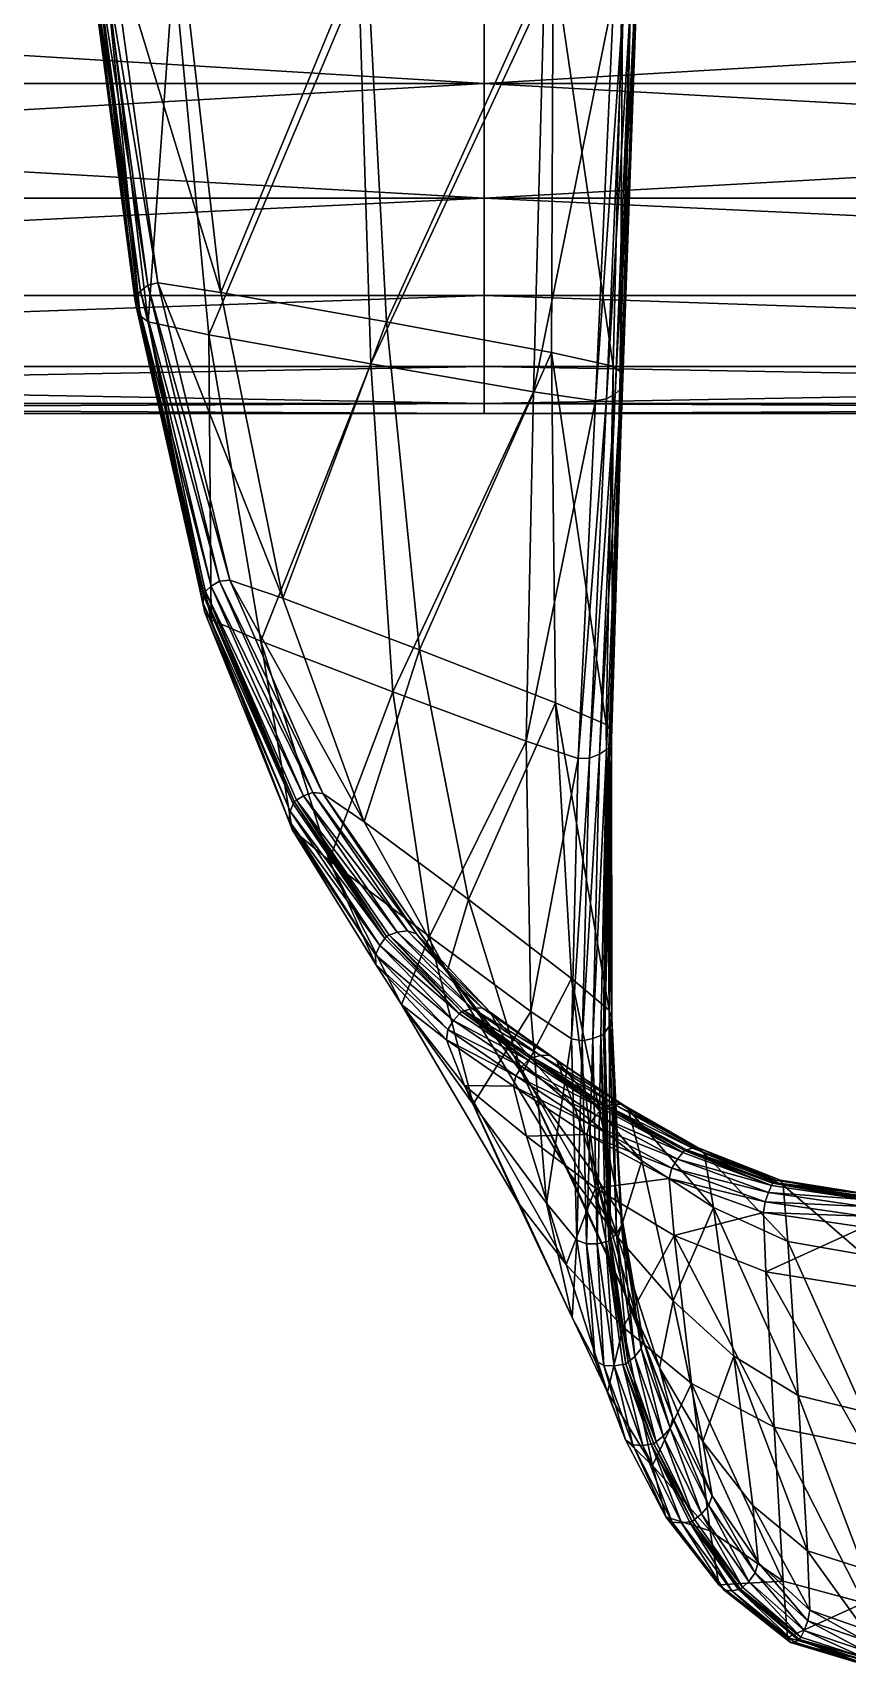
# Model space of a CAD drawing. Header units: centimetres. Extents: x -1193 to 1218, y -860 to 783.
# Drawn here: x 684.7 to 711.8, y -859.9 to -805.5 of the extents above; entities that cross this region are included whole.
import ezdxf

# ---------------------------------------------------------------- set-up
doc = ezdxf.new("R2010")
doc.units = ezdxf.units.CM
doc.layers.add('fabric', color=7, linetype='Continuous', true_color=0x9ab9e5)
doc.layers.add('Object003', color=7, linetype='Continuous', true_color=0x8d073a)

msp = doc.modelspace()

# ---------------------------------------------------------------- meshes
at = {"layer": 'fabric', "color": 60, "true_color": 0xb6ee00}
mesh = msp.add_polyface(dxfattribs=at)
corners = [(699.697, -814.271, -59.422), (632.615, -814.273, -59.308), (632.548, -816.645, -69.863), (699.697, -816.644, -69.889), (699.697, -811.036, -49.198), (632.705, -811.037, -48.975), (699.697, -799.293, -28.894), (632.999, -799.294, -28.46), (632.909, -803.177, -33.173), (699.697, -803.177, -33.561), (699.697, -796.269, -26.243), (633.065, -796.269, -25.785), (699.697, -771.095, -18.344), (633.276, -771.095, -17.859), (633.242, -780.28, -21.394), (699.697, -780.28, -21.862), (699.697, -794.144, -26.255), (633.113, -794.144, -25.803), (633.109, -794.303, -25.18), (699.697, -794.303, -25.64), (699.697, -792.533, -26.252), (633.131, -792.533, -25.804), (633.098, -794.808, -24.932), (699.697, -794.808, -25.397), (632.615, -814.273, -117.38), (632.705, -811.037, -127.713), (699.697, -811.036, -127.49), (699.697, -814.271, -117.267), (632.548, -816.645, -106.825), (699.697, -816.644, -106.8), (632.999, -799.128, -148.017), (633.065, -796.02, -150.586), (699.194, -794.612, -150.238), (699.697, -799.044, -147.477), (632.909, -803.135, -143.462), (699.697, -803.114, -143.048), (633.242, -780.322, -155.347), (633.276, -771.095, -158.829), (699.697, -771.095, -158.344), (699.697, -780.343, -154.906), (633.113, -794.31, -151.097), (633.131, -792.782, -151.2), (665.898, -794.476, -150.862), (633.109, -794.302, -151.508), (633.109, -794.476, -151.324), (632.807, -807.215, -40.137), (699.697, -807.214, -40.453), (633.183, -787.669, -24.189), (699.697, -787.669, -24.643), (632.513, -817.878, -79.366), (699.697, -817.878, -79.364), (632.504, -818.209, -88.344), (699.697, -818.211, -88.344), (632.807, -807.215, -136.551), (699.697, -807.214, -136.235), (633.183, -787.835, -152.711), (699.697, -787.918, -152.362), (632.513, -817.878, -97.322), (699.697, -817.878, -97.324), (768.409, -799.128, -148.017), (768.224, -787.835, -152.711)]
mesh.append_faces([[corners[k] for k in face] for face in [(0, 1, 2), (2, 3, 0), (1, 0, 4), (4, 5, 1), (6, 7, 8), (8, 9, 6), (7, 6, 10), (10, 11, 7), (12, 13, 14), (14, 15, 12), (16, 17, 18), (18, 19, 16), (17, 16, 20), (20, 21, 17), (22, 11, 10), (10, 23, 22), (18, 22, 23), (23, 19, 18), (24, 25, 26), (26, 27, 24), (28, 24, 27), (27, 29, 28), (30, 31, 32), (32, 33, 30), (34, 30, 33), (33, 35, 34), (36, 37, 38), (38, 39, 36), (40, 41, 32), (32, 42, 40), (43, 40, 42), (42, 44, 43), (42, 32, 31), (45, 46, 9), (9, 8, 45), (46, 45, 5), (5, 4, 46), (47, 48, 15), (15, 14, 47), (48, 47, 21), (21, 20, 48), (49, 50, 3), (3, 2, 49), (50, 49, 51), (51, 52, 50), (53, 54, 26), (26, 25, 53), (54, 53, 34), (34, 35, 54), (55, 56, 32), (32, 41, 55), (56, 55, 36), (36, 39, 56), (57, 58, 52), (52, 51, 57), (58, 57, 28), (28, 29, 58), (59, 33, 32), (32, 56, 60)]], dxfattribs={"vtx2": -1, "color": 60})
mesh = msp.add_polyface(dxfattribs=at)
corners = [(768.792, -814.273, -59.308), (768.702, -811.037, -48.975), (699.697, -811.036, -49.198), (699.697, -814.271, -59.422), (768.859, -816.645, -69.863), (699.697, -816.644, -69.889), (768.409, -799.294, -28.46), (768.342, -796.269, -25.785), (699.697, -796.269, -26.243), (699.697, -799.293, -28.894), (768.499, -803.177, -33.173), (699.697, -803.177, -33.561), (768.132, -771.095, -17.859), (768.166, -780.28, -21.394), (831.554, -780.281, -20.877), (699.697, -771.095, -18.344), (699.697, -780.28, -21.862), (768.294, -794.144, -25.803), (768.277, -792.533, -25.804), (699.697, -792.533, -26.252), (699.697, -794.144, -26.255), (768.298, -794.303, -25.18), (699.697, -794.303, -25.64), (768.31, -794.808, -24.932), (699.697, -794.808, -25.397), (699.697, -814.271, -117.267), (768.792, -814.273, -117.38), (768.859, -816.645, -106.825), (699.697, -816.644, -106.8), (699.697, -811.036, -127.49), (768.702, -811.037, -127.713), (699.697, -799.044, -147.477), (768.409, -799.128, -148.017), (768.499, -803.135, -143.462), (699.697, -803.114, -143.048), (699.194, -794.612, -150.238), (768.342, -796.02, -150.586), (831.554, -780.291, -155.823), (768.166, -780.322, -155.347), (768.132, -771.095, -158.829), (699.697, -771.095, -158.344), (699.697, -780.343, -154.906), (733.496, -794.476, -150.862), (768.294, -794.31, -151.097), (768.298, -794.302, -151.508), (768.298, -794.476, -151.324), (768.277, -792.782, -151.2), (768.31, -794.642, -151.544), (768.6, -807.215, -40.137), (699.697, -807.214, -40.453), (768.224, -787.669, -24.189), (699.697, -787.669, -24.643), (768.894, -817.878, -79.366), (699.697, -817.878, -79.364), (768.904, -818.209, -88.344), (699.697, -818.211, -88.344), (768.6, -807.215, -136.551), (699.697, -807.214, -136.235), (768.224, -787.835, -152.711), (699.697, -787.918, -152.362), (768.894, -817.878, -97.322), (699.697, -817.878, -97.324)]
mesh.append_faces([[corners[k] for k in face] for face in [(0, 1, 2), (2, 3, 0), (4, 0, 3), (3, 5, 4), (6, 7, 8), (8, 9, 6), (10, 6, 9), (9, 11, 10), (12, 13, 14), (13, 12, 15), (15, 16, 13), (17, 18, 19), (19, 20, 17), (21, 17, 20), (20, 22, 21), (23, 21, 22), (22, 24, 23), (7, 23, 24), (24, 8, 7), (25, 26, 27), (27, 28, 25), (26, 25, 29), (29, 30, 26), (31, 32, 33), (33, 34, 31), (35, 36, 32), (37, 38, 39), (40, 39, 38), (38, 41, 40), (42, 43, 44), (44, 45, 42), (43, 42, 35), (35, 46, 43), (47, 36, 35), (35, 42, 47), (48, 10, 11), (11, 49, 48), (1, 48, 49), (49, 2, 1), (50, 13, 16), (16, 51, 50), (18, 50, 51), (51, 19, 18), (52, 4, 5), (5, 53, 52), (54, 52, 53), (53, 55, 54), (56, 30, 29), (29, 57, 56), (33, 56, 57), (57, 34, 33), (58, 46, 35), (38, 58, 59), (59, 41, 38), (60, 54, 55), (55, 61, 60), (27, 60, 61), (61, 28, 27)]], dxfattribs={"vtx2": -1, "color": 60})
at = {"layer": 'Object003', "color": 111, "true_color": 0x99e4b8}
mesh = msp.add_polyface(dxfattribs=at)
corners = [(689.352, -803.3, -154.509), (695.518, -803.746, -154.154), (695.302, -789.96, -150.942), (690.528, -815.582, -163.608), (695.922, -816.554, -162.878), (695.404, -788.778, -152.581), (695.762, -802.448, -155.66), (689.521, -802.011, -155.957), (696.44, -815.154, -164.174), (690.925, -814.172, -164.858), (685.663, -789.141, -151.94), (686.491, -802.439, -155.393), (686.515, -802.504, -155.321), (685.697, -789.085, -152.015), (686.529, -802.378, -155.461), (688.059, -814.382, -164.59), (688.072, -814.458, -164.526), (688.107, -814.319, -164.646), (686.752, -802.925, -154.863), (687.052, -803.076, -154.705), (686.277, -789.686, -151.218), (688.722, -789.796, -151.094), (688.503, -815.149, -163.94), (688.234, -814.951, -164.105), (687.184, -801.902, -156.008), (686.318, -788.628, -152.638), (686.856, -802.002, -155.886), (685.996, -788.733, -152.492), (688.828, -813.857, -165.066), (688.49, -813.935, -164.989), (686.588, -802.701, -155.106), (685.781, -789.371, -151.633), (685.965, -789.565, -151.376), (688.11, -814.684, -164.332), (686.644, -802.197, -155.664), (685.799, -788.917, -152.242), (688.25, -814.129, -164.814)]
mesh.append_faces([[corners[k] for k in face] for face in [(0, 1, 2), (3, 4, 1), (1, 0, 3), (5, 6, 7), (6, 8, 9), (9, 7, 6), (10, 11, 12), (13, 14, 11), (11, 15, 16), (16, 12, 11), (15, 11, 14), (14, 17, 15), (18, 19, 20), (19, 0, 21), (22, 3, 0), (0, 19, 22), (23, 22, 19), (19, 18, 23), (7, 24, 25), (24, 26, 27), (28, 29, 26), (26, 24, 28), (9, 28, 24), (24, 7, 9), (12, 30, 31), (30, 18, 32), (33, 23, 18), (18, 30, 33), (16, 33, 30), (30, 12, 16), (26, 34, 35), (34, 14, 13), (36, 17, 14), (14, 34, 36), (29, 36, 34), (34, 26, 29)]], dxfattribs={"vtx2": -1, "color": 111})
mesh = msp.add_polyface(dxfattribs=at)
corners = [(695.518, -803.746, -154.154), (701.693, -804.152, -153.846), (701.885, -790.086, -150.841), (695.922, -816.554, -162.878), (701.332, -817.483, -162.189), (702.024, -788.961, -152.44), (701.996, -802.924, -155.316), (695.762, -802.448, -155.66), (696.44, -815.154, -164.174), (701.94, -816.18, -163.449), (705.004, -789.65, -151.506), (704.743, -803.811, -154.351), (704.79, -803.755, -154.421), (705.043, -789.597, -151.583), (704.775, -803.693, -154.494), (704.304, -817.326, -162.462), (704.242, -817.382, -162.405), (704.304, -817.258, -162.527), (704.016, -804.254, -153.792), (704.34, -790.086, -150.871), (704.361, -804.161, -153.916), (704.672, -789.986, -151.02), (703.406, -817.785, -161.979), (703.772, -817.72, -162.057), (704.592, -803.299, -154.963), (704.31, -803.156, -155.123), (704.478, -789.076, -152.319), (703.988, -816.625, -163.119), (704.229, -816.81, -162.954), (704.602, -803.98, -154.143), (704.887, -789.81, -151.275), (704.058, -817.55, -162.235), (704.728, -803.51, -154.714), (704.946, -789.377, -151.896), (704.78, -789.193, -152.158), (704.307, -817.054, -162.724)]
mesh.append_faces([[corners[k] for k in face] for face in [(0, 1, 2), (3, 4, 1), (1, 0, 3), (5, 6, 7), (8, 7, 6), (6, 9, 8), (10, 11, 12), (13, 12, 14), (15, 12, 11), (11, 16, 15), (12, 15, 17), (17, 14, 12), (1, 18, 19), (18, 20, 21), (22, 23, 20), (20, 18, 22), (4, 22, 18), (18, 1, 4), (24, 25, 26), (25, 6, 5), (27, 9, 6), (6, 25, 27), (28, 27, 25), (25, 24, 28), (20, 29, 30), (29, 11, 10), (31, 16, 11), (11, 29, 31), (23, 31, 29), (29, 20, 23), (14, 32, 33), (32, 24, 34), (35, 28, 24), (24, 32, 35), (17, 35, 32), (32, 14, 17)]], dxfattribs={"vtx2": -1, "color": 111})
mesh = msp.add_polyface(dxfattribs=at)
corners = [(688.059, -814.382, -164.59), (690.355, -824.204, -176.405), (690.349, -824.286, -176.35), (688.072, -814.458, -164.526), (688.107, -814.319, -164.646), (690.416, -824.143, -176.444), (693.368, -831.135, -187.711), (693.335, -831.216, -187.67), (693.444, -831.087, -187.728), (688.503, -815.149, -163.94), (688.234, -814.951, -164.105), (690.387, -824.834, -175.982), (690.596, -825.085, -175.808), (690.528, -815.582, -163.608), (692.254, -825.797, -175.286), (693.296, -832.064, -187.194), (693.186, -831.771, -187.375), (688.828, -813.857, -165.066), (690.925, -814.172, -164.858), (692.986, -824.357, -176.266), (691.217, -823.758, -176.688), (688.49, -813.935, -164.989), (690.875, -823.791, -176.671), (694.316, -830.87, -187.747), (688.11, -814.684, -164.332), (690.332, -824.532, -176.186), (693.237, -831.458, -187.546), (688.25, -814.129, -164.814), (690.599, -823.963, -176.562), (693.674, -830.945, -187.78), (693.988, -830.831, -187.807)]
mesh.append_faces([[corners[k] for k in face] for face in [(0, 1, 2), (2, 3, 0), (1, 0, 4), (4, 5, 1), (1, 6, 7), (7, 2, 1), (6, 1, 5), (5, 8, 6), (9, 10, 11), (11, 12, 9), (13, 9, 12), (12, 14, 13), (14, 12, 15), (16, 15, 12), (12, 11, 16), (17, 18, 19), (19, 20, 17), (21, 17, 20), (20, 22, 21), (22, 20, 23), (24, 3, 2), (2, 25, 24), (10, 24, 25), (25, 11, 10), (26, 16, 11), (11, 25, 26), (7, 26, 25), (25, 2, 7), (27, 21, 22), (22, 28, 27), (4, 27, 28), (28, 5, 4), (29, 8, 5), (5, 28, 29), (30, 29, 28), (28, 22, 30)]], dxfattribs={"vtx2": -1, "color": 111})
mesh = msp.add_polyface(dxfattribs=at)
corners = [(695.922, -816.554, -162.878), (690.528, -815.582, -163.608), (692.254, -825.797, -175.286), (696.657, -827.483, -174.037), (701.332, -817.483, -162.189), (701.088, -829.126, -172.82), (697.871, -835.632, -184.554), (694.535, -833.098, -186.441), (697.542, -826.078, -175.06), (696.44, -815.154, -164.174), (701.94, -816.18, -163.449), (702.069, -827.843, -173.822), (692.986, -824.357, -176.266), (690.925, -814.172, -164.858), (699.168, -834.4, -185.254), (695.697, -831.81, -187.073), (703.844, -829.357, -172.692), (704.304, -817.326, -162.462), (704.242, -817.382, -162.405), (703.767, -829.407, -172.651), (703.866, -829.286, -172.749), (704.304, -817.258, -162.527), (703.406, -817.785, -161.979), (702.83, -829.706, -172.394), (703.772, -817.72, -162.057), (703.205, -829.693, -172.412), (693.296, -832.064, -187.194), (703.988, -816.625, -163.119), (704.229, -816.81, -162.954), (703.932, -828.804, -173.129), (703.755, -828.573, -173.304), (694.316, -830.87, -187.747), (693.988, -830.831, -187.807), (690.875, -823.791, -176.671), (691.217, -823.758, -176.688), (704.058, -817.55, -162.235), (703.535, -829.556, -172.528), (703.932, -829.071, -172.919), (704.307, -817.054, -162.724)]
mesh.append_faces([[corners[k] for k in face] for face in [(0, 1, 2), (2, 3, 0), (4, 0, 3), (3, 5, 4), (5, 3, 6), (3, 2, 7), (8, 9, 10), (10, 11, 8), (9, 8, 12), (12, 13, 9), (14, 8, 11), (8, 14, 15), (15, 12, 8), (16, 17, 18), (18, 19, 16), (17, 16, 20), (20, 21, 17), (22, 4, 5), (5, 23, 22), (24, 22, 23), (23, 25, 24), (26, 7, 2), (27, 28, 29), (29, 30, 27), (10, 27, 30), (30, 11, 10), (31, 32, 33), (15, 31, 34), (34, 12, 15), (35, 24, 25), (25, 36, 35), (18, 35, 36), (36, 19, 18), (20, 37, 38), (28, 38, 37), (37, 29, 28)]], dxfattribs={"vtx2": -1, "color": 111})
mesh = msp.add_polyface(dxfattribs=at)
corners = [(720.244, -817.312, -162.377), (720.683, -829.379, -172.612), (720.744, -829.431, -172.564), (720.292, -817.367, -162.313), (720.257, -817.245, -162.451), (720.676, -829.305, -172.677), (720.902, -838.967, -182.118), (720.98, -839.008, -182.096), (720.868, -838.893, -182.165), (721.019, -817.762, -161.824), (720.68, -817.699, -161.916), (721.21, -829.731, -172.281), (721.555, -829.75, -172.251), (721.533, -839.227, -181.99), (721.864, -839.179, -182.045), (722.614, -827.843, -173.819), (720.913, -828.575, -173.294), (720.683, -816.624, -163.109), (720.416, -816.806, -162.928), (720.706, -828.811, -173.104), (720.816, -838.093, -182.676), (720.709, -838.376, -182.489), (722.086, -837.031, -183.414), (720.437, -817.531, -162.119), (720.93, -829.587, -172.419), (721.215, -839.132, -182.03), (704.307, -817.054, -162.724), (704.304, -817.258, -162.527), (703.866, -829.286, -172.749), (720.294, -817.045, -162.671), (720.655, -829.085, -172.869), (720.765, -838.669, -182.303)]
mesh.append_faces([[corners[k] for k in face] for face in [(0, 1, 2), (2, 3, 0), (1, 0, 4), (4, 5, 1), (1, 6, 7), (7, 2, 1), (6, 1, 5), (5, 8, 6), (9, 10, 11), (11, 12, 9), (13, 14, 12), (12, 11, 13), (15, 16, 17), (18, 17, 16), (16, 19, 18), (20, 21, 19), (19, 16, 20), (22, 20, 16), (16, 15, 22), (23, 3, 2), (2, 24, 23), (10, 23, 24), (24, 11, 10), (25, 13, 11), (11, 24, 25), (7, 25, 24), (24, 2, 7), (26, 27, 28), (29, 18, 19), (19, 30, 29), (4, 29, 30), (30, 5, 4), (31, 8, 5), (5, 30, 31), (21, 31, 30), (30, 19, 21)]], dxfattribs={"vtx2": -1, "color": 111})
mesh = msp.add_polyface(dxfattribs=at)
corners = [(697.871, -835.632, -184.554), (694.535, -833.098, -186.441), (696.941, -837.895, -195.545), (699.331, -841.222, -193.062), (696.657, -827.483, -174.037), (698.461, -836.804, -195.782), (695.697, -831.81, -187.073), (699.168, -834.4, -185.254), (693.368, -831.135, -187.711), (696.446, -835.629, -196.91), (696.389, -835.705, -196.885), (693.335, -831.216, -187.67), (693.444, -831.087, -187.728), (696.534, -835.595, -196.904), (698.939, -838.137, -202.406), (698.872, -838.21, -202.399), (693.296, -832.064, -187.194), (693.186, -831.771, -187.375), (696.072, -836.245, -196.685), (696.083, -836.567, -196.508), (698.437, -839.074, -202.158), (698.48, -838.738, -202.312), (694.316, -830.87, -187.747), (697.438, -835.549, -196.69), (693.988, -830.831, -187.807), (697.135, -835.442, -196.824), (693.237, -831.458, -187.546), (696.219, -835.934, -196.81), (698.672, -838.43, -202.38), (693.674, -830.945, -187.78), (696.799, -835.495, -196.885), (699.295, -838.034, -202.294), (699.623, -838.012, -202.155)]
mesh.append_faces([[corners[k] for k in face] for face in [(0, 1, 2), (2, 3, 0), (1, 0, 4), (5, 6, 7), (8, 9, 10), (10, 11, 8), (9, 8, 12), (12, 13, 9), (9, 14, 15), (15, 10, 9), (14, 9, 13), (16, 17, 18), (18, 19, 16), (1, 16, 19), (19, 2, 1), (2, 19, 20), (21, 20, 19), (19, 18, 21), (22, 6, 5), (5, 23, 22), (24, 22, 23), (23, 25, 24), (26, 11, 10), (10, 27, 26), (17, 26, 27), (27, 18, 17), (28, 21, 18), (18, 27, 28), (15, 28, 27), (27, 10, 15), (29, 24, 25), (25, 30, 29), (12, 29, 30), (30, 13, 12), (13, 30, 31), (30, 25, 32)]], dxfattribs={"vtx2": -1, "color": 111})
mesh = msp.add_polyface(dxfattribs=at)
corners = [(701.247, -838.128, -182.689), (697.871, -835.632, -184.554), (699.331, -841.222, -193.062), (701.088, -829.126, -172.82), (702.069, -827.843, -173.822), (702.599, -837.029, -183.413), (699.168, -834.4, -185.254), (700.957, -840.196, -193.397), (698.461, -836.804, -195.782), (703.671, -838.897, -182.097), (703.844, -829.357, -172.692), (703.767, -829.407, -172.651), (703.582, -838.932, -182.073), (703.716, -838.829, -182.145), (703.866, -829.286, -172.749), (696.534, -835.595, -196.904), (699.028, -838.111, -202.378), (698.939, -838.137, -202.406), (701.227, -839.685, -205.992), (702.607, -839.045, -182.001), (702.961, -839.107, -181.952), (703.205, -829.693, -172.412), (702.83, -829.706, -172.394), (703.858, -838.084, -182.673), (703.755, -828.573, -173.304), (703.944, -838.354, -182.482), (703.932, -828.804, -173.129), (699.623, -838.012, -202.155), (699.893, -838.153, -201.964), (702.104, -839.745, -205.377), (697.135, -835.442, -196.824), (697.438, -835.549, -196.69), (700.677, -839.612, -200.897), (703.315, -839.036, -182), (703.535, -829.556, -172.528), (703.852, -838.625, -182.29), (703.932, -829.071, -172.919), (699.295, -838.034, -202.294), (701.869, -839.59, -205.609), (701.565, -839.597, -205.809), (696.799, -835.495, -196.885)]
mesh.append_faces([[corners[k] for k in face] for face in [(0, 1, 2), (1, 0, 3), (4, 5, 6), (7, 6, 5), (6, 7, 8), (9, 10, 11), (11, 12, 9), (10, 9, 13), (13, 14, 10), (15, 16, 17), (18, 17, 16), (19, 20, 21), (21, 22, 19), (0, 19, 22), (22, 3, 0), (23, 5, 4), (4, 24, 23), (25, 23, 24), (24, 26, 25), (27, 28, 29), (28, 27, 30), (30, 31, 28), (32, 28, 31), (31, 8, 32), (33, 12, 11), (11, 34, 33), (20, 33, 34), (34, 21, 20), (35, 25, 26), (26, 36, 35), (13, 35, 36), (36, 14, 13), (37, 27, 38), (16, 37, 39), (37, 16, 15), (27, 37, 40)]], dxfattribs={"vtx2": -1, "color": 111})
mesh = msp.add_polyface(dxfattribs=at)
corners = [(702.599, -837.029, -183.413), (703.403, -843.62, -191.001), (700.957, -840.196, -193.397), (702.545, -843.542, -198.13), (700.677, -839.612, -200.897), (698.461, -836.804, -195.782), (698.939, -838.137, -202.406), (701.227, -839.685, -205.992), (701.159, -839.757, -206.002), (698.872, -838.21, -202.399), (699.028, -838.111, -202.378), (701.311, -839.663, -205.946), (703.692, -841.299, -209.463), (703.624, -841.37, -209.484), (703.771, -841.279, -209.406), (702.607, -839.045, -182.001), (701.247, -838.128, -182.689), (701.771, -844.518, -190.59), (698.437, -839.074, -202.158), (699.044, -840.599, -201.069), (696.941, -837.895, -195.545), (698.48, -838.738, -202.312), (700.747, -840.276, -206.018), (700.674, -840.616, -205.893), (703.207, -841.885, -209.568), (703.858, -838.084, -182.673), (704.274, -844.972, -190.061), (699.893, -838.153, -201.964), (702.716, -841.342, -204.198), (702.104, -839.745, -205.377), (701.869, -839.59, -205.609), (699.623, -838.012, -202.155), (704.49, -841.385, -208.738), (704.287, -841.221, -208.995), (698.672, -838.43, -202.38), (700.954, -839.972, -206.033), (703.42, -841.582, -209.547), (703.944, -838.354, -182.482), (703.852, -838.625, -182.29), (704.099, -845.539, -189.699), (701.565, -839.597, -205.809), (699.295, -838.034, -202.294), (704.008, -841.22, -209.234)]
mesh.append_faces([[corners[k] for k in face] for face in [(0, 1, 2), (3, 4, 5), (5, 2, 3), (6, 7, 8), (8, 9, 6), (10, 11, 7), (7, 12, 13), (13, 8, 7), (12, 7, 11), (11, 14, 12), (15, 16, 17), (18, 19, 20), (18, 21, 22), (22, 23, 18), (19, 18, 23), (23, 22, 24), (0, 25, 26), (27, 4, 28), (28, 29, 27), (29, 30, 31), (32, 33, 30), (30, 29, 32), (34, 9, 8), (8, 35, 34), (21, 34, 35), (35, 22, 21), (22, 35, 36), (13, 36, 35), (35, 8, 13), (37, 38, 39), (30, 40, 41), (40, 11, 10), (42, 14, 11), (11, 40, 42), (33, 42, 40), (40, 30, 33)]], dxfattribs={"vtx2": -1, "color": 111})
mesh = msp.add_polyface(dxfattribs=at)
corners = [(699.331, -841.222, -193.062), (701.771, -844.518, -190.59), (701.247, -838.128, -182.689), (700.807, -844.477, -198.196), (702.623, -848.326, -195.32), (696.941, -837.895, -195.545), (699.044, -840.599, -201.069), (702.428, -846.565, -201.585), (701.109, -842.282, -204.726), (703.399, -844.015, -208.228), (704.323, -848.653, -204.863), (704.358, -847.501, -195.365), (702.545, -843.542, -198.13), (700.957, -840.196, -193.397), (703.403, -843.62, -191.001), (700.677, -839.612, -200.897), (704.149, -845.659, -201.154), (702.716, -841.342, -204.198), (704.948, -843.105, -207.463), (703.842, -845.79, -189.549), (703.671, -838.897, -182.097), (703.582, -838.932, -182.073), (703.746, -845.81, -189.542), (703.907, -845.727, -189.586), (703.716, -838.829, -182.145), (702.781, -845.749, -189.658), (702.607, -839.045, -182.001), (702.961, -839.107, -181.952), (703.098, -845.88, -189.544), (700.674, -840.616, -205.893), (703.114, -842.227, -209.462), (703.207, -841.885, -209.568), (704.274, -844.972, -190.061), (702.599, -837.029, -183.413), (704.49, -841.385, -208.738), (702.104, -839.745, -205.377), (703.315, -839.036, -182), (703.459, -845.87, -189.523), (703.42, -841.582, -209.547), (700.747, -840.276, -206.018), (703.852, -838.625, -182.29), (704.099, -845.539, -189.699)]
mesh.append_faces([[corners[k] for k in face] for face in [(0, 1, 2), (0, 3, 4), (4, 1, 0), (3, 0, 5), (5, 6, 3), (7, 3, 6), (6, 8, 7), (9, 10, 7), (7, 8, 9), (11, 12, 13), (13, 14, 11), (15, 12, 16), (16, 17, 15), (18, 17, 16), (19, 20, 21), (21, 22, 19), (20, 19, 23), (23, 24, 20), (1, 25, 26), (27, 26, 25), (25, 28, 27), (25, 1, 4), (29, 8, 6), (30, 9, 8), (8, 29, 30), (31, 30, 29), (32, 14, 33), (18, 34, 35), (35, 17, 18), (36, 27, 28), (28, 37, 36), (21, 36, 37), (37, 22, 21), (38, 31, 39), (40, 24, 23), (23, 41, 40)]], dxfattribs={"vtx2": -1, "color": 111})
mesh = msp.add_polyface(dxfattribs=at)
corners = [(704.323, -848.653, -204.863), (703.399, -844.015, -208.228), (706.019, -845.593, -211.281), (702.545, -843.542, -198.13), (704.358, -847.501, -195.365), (705.529, -850.005, -198.124), (704.149, -845.659, -201.154), (707.328, -844.666, -210.3), (704.948, -843.105, -207.463), (705.991, -847.771, -204.17), (703.692, -841.299, -209.463), (706.37, -842.763, -212.474), (706.311, -842.834, -212.505), (703.624, -841.37, -209.484), (703.771, -841.279, -209.406), (706.435, -842.743, -212.407), (703.114, -842.227, -209.462), (703.207, -841.885, -209.568), (705.948, -843.355, -212.65), (705.856, -843.702, -212.564), (709, -844.836, -214.897), (709.054, -844.479, -214.955), (703.858, -838.084, -182.673), (703.944, -838.354, -182.482), (704.272, -845.271, -189.865), (704.274, -844.972, -190.061), (704.978, -849.047, -194.304), (703.403, -843.62, -191.001), (704.923, -849.364, -194.125), (704.49, -841.385, -208.738), (707.018, -842.85, -211.653), (704.287, -841.221, -208.995), (706.859, -842.684, -211.932), (703.42, -841.582, -209.547), (706.135, -843.048, -212.597), (709.162, -844.159, -214.857), (709.262, -843.933, -214.724), (704.099, -845.539, -189.699), (704.708, -849.634, -194.007), (704.008, -841.22, -209.234), (706.632, -842.682, -212.205)]
mesh.append_faces([[corners[k] for k in face] for face in [(0, 1, 2), (3, 4, 5), (5, 6, 3), (7, 8, 9), (6, 9, 8), (10, 11, 12), (12, 13, 10), (11, 10, 14), (14, 15, 11), (16, 17, 18), (18, 19, 16), (1, 16, 19), (19, 2, 1), (2, 19, 20), (19, 18, 21), (22, 23, 24), (24, 25, 22), (26, 4, 27), (27, 25, 26), (25, 24, 28), (29, 8, 7), (7, 30, 29), (31, 29, 30), (30, 32, 31), (33, 13, 12), (12, 34, 33), (17, 33, 34), (34, 18, 17), (18, 34, 35), (34, 12, 36), (37, 24, 23), (24, 37, 38), (39, 31, 32), (32, 40, 39), (14, 39, 40), (40, 15, 14)]], dxfattribs={"vtx2": -1, "color": 111})
mesh = msp.add_polyface(dxfattribs=at)
corners = [(709.295, -843.858, -214.679), (712.344, -844.314, -215.581), (712.344, -844.392, -215.633), (709.262, -843.933, -214.724), (706.37, -842.763, -212.474), (706.311, -842.834, -212.505), (706.435, -842.743, -212.407), (709.332, -843.834, -214.599), (712.344, -844.288, -215.492), (709, -844.836, -214.897), (709.073, -846.81, -213.59), (706.019, -845.593, -211.281), (709.054, -844.479, -214.955), (705.856, -843.702, -212.564), (712.344, -844.955, -215.914), (712.344, -845.318, -215.871), (712.344, -847.328, -214.558), (709.654, -843.915, -213.731), (709.811, -845.792, -212.319), (712.344, -846.246, -213.123), (712.344, -844.347, -214.56), (709.567, -843.754, -214.038), (712.344, -844.192, -214.883), (706.859, -842.684, -211.932), (707.018, -842.85, -211.653), (707.328, -844.666, -210.3), (709.162, -844.159, -214.857), (705.948, -843.355, -212.65), (706.135, -843.048, -212.597), (712.344, -844.626, -215.789), (709.441, -843.764, -214.356), (712.344, -844.209, -215.227), (706.632, -842.682, -212.205)]
mesh.append_faces([[corners[k] for k in face] for face in [(0, 1, 2), (2, 3, 0), (4, 0, 3), (3, 5, 4), (0, 4, 6), (6, 7, 0), (1, 0, 7), (7, 8, 1), (9, 10, 11), (12, 9, 13), (9, 12, 14), (14, 15, 9), (10, 9, 15), (15, 16, 10), (17, 18, 19), (19, 20, 17), (21, 17, 20), (20, 22, 21), (17, 21, 23), (23, 24, 17), (18, 17, 24), (24, 25, 18), (26, 12, 27), (3, 26, 28), (26, 3, 2), (2, 29, 26), (12, 26, 29), (29, 14, 12), (30, 21, 22), (22, 31, 30), (7, 30, 31), (31, 8, 7), (30, 7, 6), (6, 32, 30), (21, 30, 32), (32, 23, 21)]], dxfattribs={"vtx2": -1, "color": 111})
mesh = msp.add_polyface(dxfattribs=at)
corners = [(700.807, -844.477, -198.196), (702.428, -846.565, -201.585), (703.8, -850.819, -198.431), (702.623, -848.326, -195.32), (704.323, -848.653, -204.863), (705.299, -853.263, -201.475), (704.413, -849.882, -193.92), (703.842, -845.79, -189.549), (703.746, -845.81, -189.542), (704.316, -849.897, -193.932), (705.35, -852.539, -196.747), (705.257, -852.552, -196.778), (705.427, -852.476, -196.753), (704.487, -849.82, -193.942), (703.907, -845.727, -189.586), (703.394, -849.764, -194.225), (704.397, -852.4, -197.223), (703.676, -849.924, -194.059), (704.647, -852.57, -197.018), (703.098, -845.88, -189.544), (702.781, -845.749, -189.658), (705.741, -854.968, -200.176), (704.923, -849.364, -194.125), (704.978, -849.047, -194.304), (704.274, -844.972, -190.061), (704.358, -847.501, -195.365), (705.979, -851.687, -196.985), (704.027, -849.94, -193.97), (704.978, -852.592, -196.868), (703.459, -845.87, -189.523), (704.708, -849.634, -194.007), (704.272, -845.271, -189.865), (704.099, -845.539, -189.699), (705.658, -852.288, -196.769)]
mesh.append_faces([[corners[k] for k in face] for face in [(0, 1, 2), (2, 3, 0), (4, 5, 2), (2, 1, 4), (6, 7, 8), (8, 9, 6), (10, 6, 9), (9, 11, 10), (6, 10, 12), (12, 13, 6), (7, 6, 13), (13, 14, 7), (15, 3, 2), (2, 16, 15), (17, 15, 16), (16, 18, 17), (15, 17, 19), (19, 20, 15), (3, 15, 20), (18, 16, 21), (16, 2, 5), (22, 23, 24), (25, 23, 26), (27, 17, 18), (18, 28, 27), (9, 27, 28), (28, 11, 9), (27, 9, 8), (8, 29, 27), (17, 27, 29), (29, 19, 17), (30, 22, 31), (13, 30, 32), (32, 14, 13), (30, 13, 12), (22, 30, 33)]], dxfattribs={"vtx2": -1, "color": 111})
mesh = msp.add_polyface(dxfattribs=at)
corners = [(706.019, -845.593, -211.281), (706.596, -850.529, -207.743), (704.323, -848.653, -204.863), (705.299, -853.263, -201.475), (707.217, -855.436, -204.176), (709.35, -851.98, -209.941), (709.651, -857.117, -206.254), (709.073, -846.81, -213.59), (712.344, -852.599, -210.87), (712.344, -847.328, -214.558), (705.991, -847.771, -204.17), (708.01, -849.616, -206.805), (707.328, -844.666, -210.3), (704.149, -845.659, -201.154), (705.529, -850.005, -198.124), (706.981, -852.465, -200.9), (708.647, -854.595, -203.34), (710.148, -850.932, -208.685), (709.811, -845.792, -212.319), (710.459, -856.106, -205.091), (712.344, -856.706, -205.794), (712.344, -851.458, -209.436), (712.344, -846.246, -213.123), (706.622, -855.125, -199.57), (705.35, -852.539, -196.747), (705.257, -852.552, -196.778), (706.699, -855.062, -199.562), (705.427, -852.476, -196.753), (705.741, -854.968, -200.176), (704.397, -852.4, -197.223), (704.978, -849.047, -194.304), (704.923, -849.364, -194.125), (705.892, -852.012, -196.834), (705.979, -851.687, -196.985), (704.358, -847.501, -195.365), (707.283, -854.267, -199.689), (707.174, -854.597, -199.562), (704.978, -852.592, -196.868), (706.268, -855.173, -199.746), (704.647, -852.57, -197.018), (705.96, -855.146, -199.941), (705.658, -852.288, -196.769), (704.708, -849.634, -194.007), (706.931, -854.874, -199.539)]
mesh.append_faces([[corners[k] for k in face] for face in [(0, 1, 2), (3, 2, 1), (1, 4, 3), (1, 5, 6), (5, 1, 0), (0, 7, 5), (8, 5, 7), (7, 9, 8), (10, 11, 12), (10, 13, 14), (14, 15, 10), (11, 10, 15), (15, 16, 11), (17, 18, 12), (12, 11, 17), (19, 17, 11), (11, 16, 19), (20, 21, 17), (18, 17, 21), (21, 22, 18), (23, 24, 25), (26, 27, 24), (3, 28, 29), (30, 31, 32), (32, 33, 30), (33, 14, 34), (35, 15, 14), (14, 33, 35), (36, 35, 33), (33, 32, 36), (25, 37, 38), (37, 39, 40), (27, 41, 42), (41, 32, 31), (32, 41, 43), (41, 27, 26)]], dxfattribs={"vtx2": -1, "color": 111})
mesh = msp.add_polyface(dxfattribs=at)
corners = [(709.651, -857.117, -206.254), (707.217, -855.436, -204.176), (706.596, -850.529, -207.743), (705.257, -852.552, -196.778), (706.533, -855.137, -199.614), (706.622, -855.125, -199.57), (708.236, -857.382, -202.074), (708.162, -857.396, -202.131), (708.303, -857.317, -202.053), (706.699, -855.062, -199.562), (705.35, -852.539, -196.747), (710.202, -859.054, -203.947), (710.24, -858.979, -203.91), (705.741, -854.968, -200.176), (705.299, -853.263, -201.475), (707.512, -857.241, -202.804), (705.96, -855.146, -199.941), (707.686, -857.417, -202.542), (704.647, -852.57, -197.018), (709.799, -858.993, -204.829), (707.283, -854.267, -199.689), (707.174, -854.597, -199.562), (708.719, -856.834, -201.971), (708.825, -856.497, -202.074), (706.981, -852.465, -200.9), (708.647, -854.595, -203.34), (706.268, -855.173, -199.746), (707.94, -857.439, -202.303), (704.978, -852.592, -196.868), (710.036, -859.146, -204.241), (709.894, -859.153, -204.535), (706.931, -854.874, -199.539), (705.892, -852.012, -196.834), (705.658, -852.288, -196.769), (708.505, -857.121, -201.992)]
mesh.append_faces([[corners[k] for k in face] for face in [(0, 1, 2), (3, 4, 5), (6, 5, 4), (4, 7, 6), (5, 6, 8), (8, 9, 5), (10, 5, 9), (11, 6, 7), (12, 8, 6), (13, 14, 1), (1, 15, 13), (16, 13, 15), (15, 17, 16), (13, 16, 18), (17, 15, 19), (0, 19, 15), (15, 1, 0), (20, 21, 22), (22, 23, 20), (24, 20, 23), (23, 25, 24), (26, 16, 17), (17, 27, 26), (4, 26, 27), (27, 7, 4), (26, 4, 3), (16, 26, 28), (7, 27, 29), (27, 17, 30), (31, 21, 32), (9, 31, 33), (31, 9, 8), (8, 34, 31), (21, 31, 34), (34, 22, 21), (34, 8, 12)]], dxfattribs={"vtx2": -1, "color": 111})
mesh = msp.add_polyface(dxfattribs=at)
corners = [(709.35, -851.98, -209.941), (712.344, -852.599, -210.87), (712.344, -857.834, -207.138), (709.651, -857.117, -206.254), (710.148, -850.932, -208.685), (710.459, -856.106, -205.091), (712.344, -856.706, -205.794), (708.162, -857.396, -202.131), (710.161, -859.077, -204.021), (710.202, -859.054, -203.947), (712.344, -859.744, -204.726), (712.344, -859.773, -204.808), (712.344, -859.663, -204.68), (710.24, -858.979, -203.91), (708.236, -857.382, -202.074), (709.799, -858.993, -204.829), (712.344, -859.738, -205.69), (709.894, -859.153, -204.535), (712.344, -859.887, -205.379), (707.686, -857.417, -202.542), (710.541, -858.081, -203.796), (708.647, -854.595, -203.34), (708.825, -856.497, -202.074), (710.478, -858.438, -203.725), (708.719, -856.834, -201.971), (712.344, -859.082, -204.438), (712.344, -858.712, -204.491), (714.147, -858.081, -203.796), (710.036, -859.146, -204.241), (712.344, -859.859, -205.055), (707.94, -857.439, -202.303), (710.355, -858.756, -203.799), (708.505, -857.121, -201.992), (712.344, -859.42, -204.542)]
mesh.append_faces([[corners[k] for k in face] for face in [(0, 1, 2), (2, 3, 0), (4, 5, 6), (7, 8, 9), (10, 9, 8), (8, 11, 10), (9, 10, 12), (12, 13, 9), (14, 9, 13), (15, 3, 2), (2, 16, 15), (17, 15, 16), (16, 18, 17), (15, 17, 19), (20, 5, 21), (21, 22, 20), (23, 20, 22), (22, 24, 23), (20, 23, 25), (25, 26, 20), (5, 20, 26), (26, 6, 5), (6, 26, 27), (28, 17, 18), (18, 29, 28), (8, 28, 29), (29, 11, 8), (28, 8, 7), (17, 28, 30), (31, 23, 24), (24, 32, 31), (13, 31, 32), (31, 13, 12), (12, 33, 31), (23, 31, 33), (33, 25, 23)]], dxfattribs={"vtx2": -1, "color": 111})

doc.saveas('drawing.dxf')
